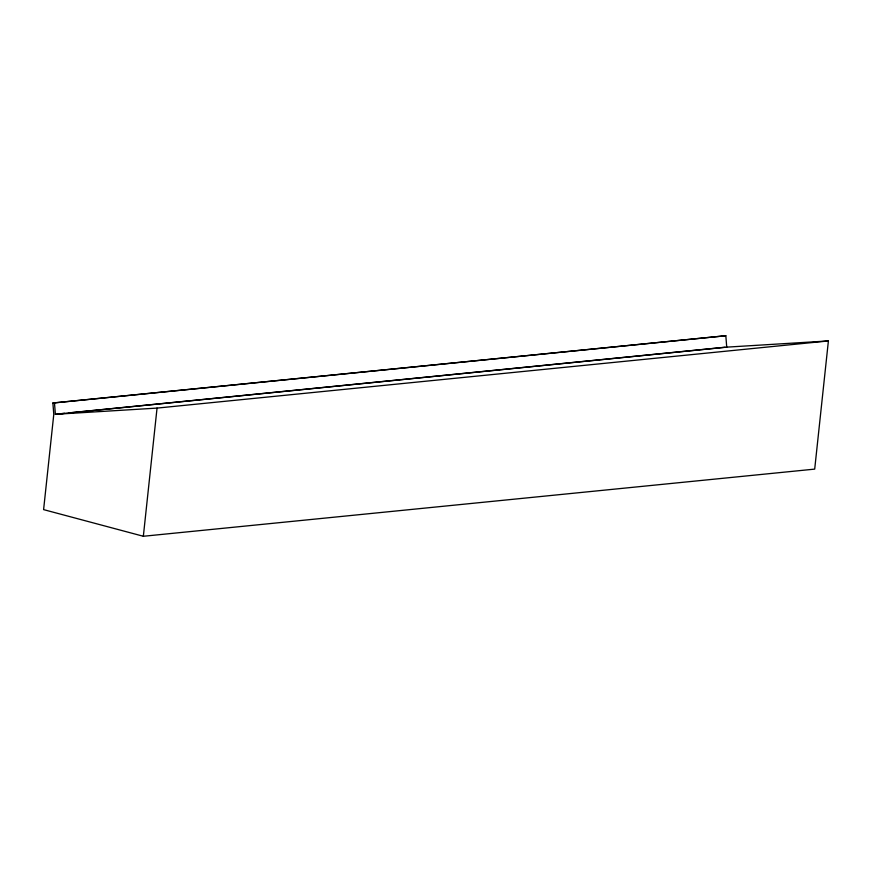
<?xml version="1.0" encoding="UTF-8"?>
<svg xmlns="http://www.w3.org/2000/svg" width="872" height="872" viewBox="0 0 872 872"><rect width="100%" height="100%" fill="white"/><g stroke="black" fill="none" stroke-linecap="round" stroke-linejoin="round"><path stroke-width="1.31" d="M143.346 536.269L157.047 408.096L828.4 340.941L814.699 469.114L143.346 536.269L43.6 509.619L53.781 414.396L52.887 402.984L725.831 335.731L726.725 347.143L55.372 414.298L54.478 402.886L725.831 335.731M60.55 413.72L64.604 413.317M68.67 412.914L725.133 347.241M726.725 347.143L828.4 340.941M52.887 402.984L54.478 402.886M55.372 414.298L157.047 408.096"/></g></svg>
